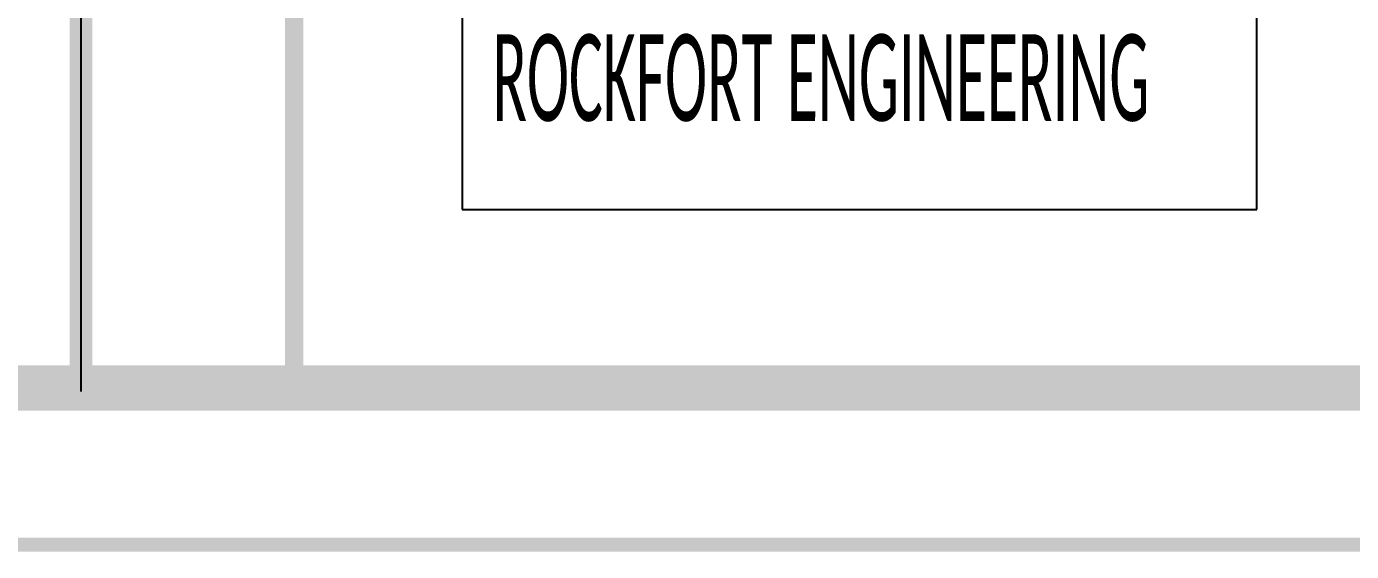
# Model space of a CAD drawing. Header units: metres. Extents: x 420822 to 421453, y 1458172 to 1458620.
# Drawn here: x 421373.03 to 421395.03, y 1458172.28 to 1458181.01 of the extents above; entities that cross this region are included whole.
import ezdxf

# ---------------------------------------------------------------- set-up
doc = ezdxf.new("R2010")
doc.units = ezdxf.units.M
doc.header["$MEASUREMENT"] = 0
doc.layers.get('0').update_dxf_attribs({"linetype": 'CONTINUOUS'})
for name, color, linetype in [('TEXT', 7, 'CONTINUOUS'), ('TITLE', 86, 'CONTINUOUS'), ('TITLE1', 222, 'CONTINUOUS')]:
    doc.layers.add(name, color=color, linetype=linetype)
doc.styles.add('Legend', font='calibri.ttf', dxfattribs={"height": 2})

# ---------------------------------------------------------------- blocks, each defined once
blk = doc.blocks.new('RE')
at = {"color": 20, "linetype": 'Continuous'}
for p, q in [((0, 8.768), (0, 0)), ((17.6, 0), (17.6, 8.768)), ((0, 0), (8.8, 0)), ((8.8, 0), (17.6, 0))]:
    blk.add_line(p, q, dxfattribs=at)
at = {"color": 159, "linetype": 'Continuous', "true_color": 0x22346e, "style": 'Legend', "width": 0.47}
blk.add_text('ROCKFORT ENGINEERING', height=1.92, dxfattribs=at).set_placement((0.669, 1.962))

msp = doc.modelspace()

# ---------------------------------------------------------------- linework, layer by layer
msp.add_line((421373.931, 1458617.5426), (421373.931, 1458174.9418))
at = {"layer": 'TITLE', "color": 8, "const_width": 0.2297}
msp.add_lwpolyline([(420822.3963, 1458172.3963), (421453.1463, 1458172.3963), (421453.1463, 1458620.1463), (420822.3963, 1458620.1463)], close=True, dxfattribs=at)
at = {"layer": 'TITLE', "color": 12, "const_width": 0.75}
msp.add_lwpolyline([(420825, 1458175), (421450.5426, 1458175), (421450.5426, 1458617.5426), (420825, 1458617.5426)], close=True, dxfattribs=at)
at = {"layer": 'TITLE1', "color": 190}
msp.add_lwpolyline([(421373.931, 1458174.9418, 0.3724, 0.3724, 0), (421373.931, 1458617.5426, 0.2727, 0.2727, 0)], format="xyseb", dxfattribs=at)
at = {"layer": 'TITLE1', "color": 140, "const_width": 0.3057, "elevation": -0.2352}
msp.add_lwpolyline([(421377.4709, 1458174.9418), (421377.4709, 1458330.0068)], dxfattribs=at)

# ---------------------------------------------------------------- block references
at = {"layer": 'TEXT', "color": 7, "xscale": 0.75, "yscale": 0.75, "zscale": 0.75}
msp.add_blockref('RE', (421380.2639, 1458177.9671), dxfattribs=at)

doc.saveas('drawing.dxf')
